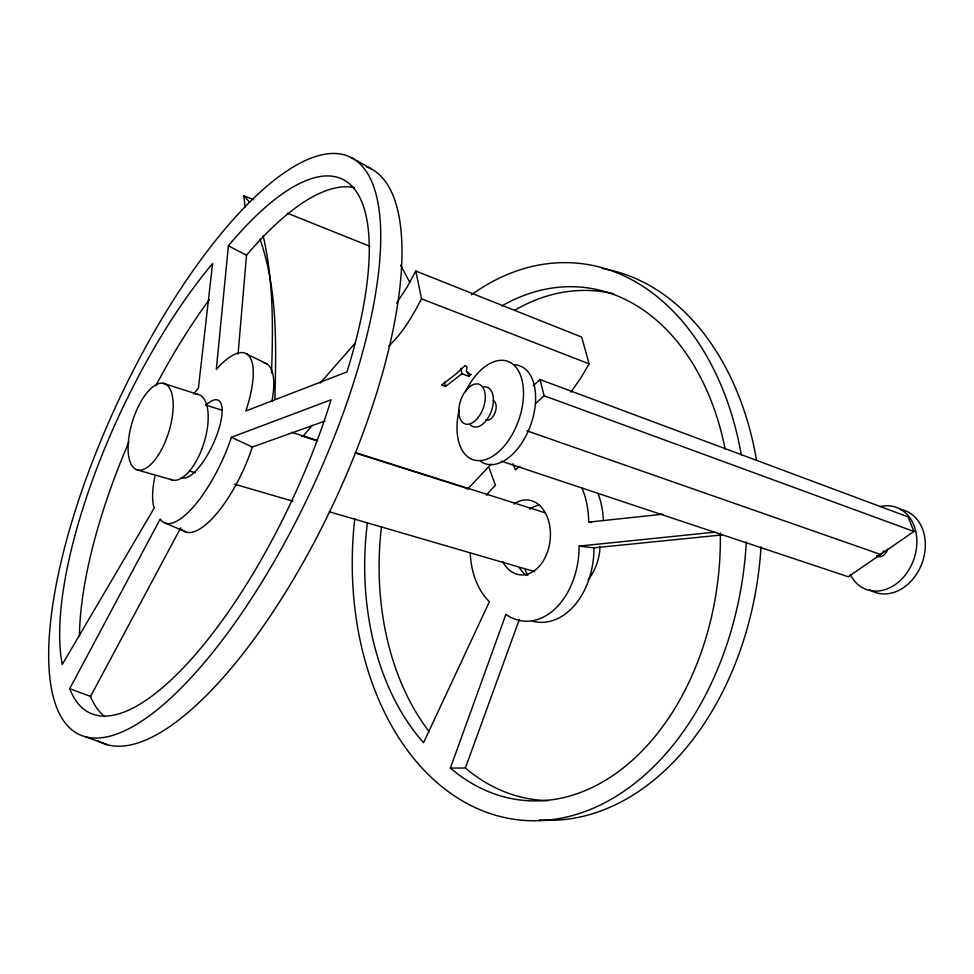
<?xml version="1.0" encoding="UTF-8"?>
<svg xmlns="http://www.w3.org/2000/svg" width="974" height="974" viewBox="0 0 974 974"><rect width="100%" height="100%" fill="white"/><g stroke="black" fill="none" stroke-linecap="round" stroke-linejoin="round"><path stroke-width="1.46" d="M274.863 399.303C276.202 345.794 277.858 290.422 260.021 239.19M271.527 373.042C273.122 327.24 273.572 280.743 263.163 235.854M238.058 354.195L246.519 255.237A278.613 96.755 -64.8 0 1 354.463 187.665M228.391 245.813L216.325 369.389A79.271 26.31 -64.7 0 1 245.862 410.991L346.975 371.91A280.317 93.979 -64.7 0 0 228.391 245.813L246.519 255.237M548.362 800.604A243.61 172.471 -84.5 0 1 465.389 768.036L450.39 768.072L505.896 614.399A69.751 48.651 -84.3 0 0 554.876 609.018A69.751 48.651 -84.3 0 0 579.104 546.097L714.855 532.145M465.389 768.036L519.252 619.707M570.801 392.157L580.492 378.557L589.124 363.85L581.697 337.077L415.837 271.04L407.217 286.867L396.601 303.133M415.837 271.04L421.523 298.848C412.635 315.795 402.932 332.84 388.784 346.001M69.702 688.703L160.235 519.008A79.223 26.188 -65 0 0 193.716 506.504A79.223 26.188 -65 0 0 231.374 437.289L331.087 399.79A280.122 93.541 -65.1 0 1 189.942 660.689A280.122 93.541 -65.1 0 1 69.702 688.703L90.545 696.447A278.418 96.304 -65.1 0 0 104.656 716.596M90.545 696.447L180.726 527.823M320.117 383.172L355.486 342.763M312.362 425.236L302.999 436.23M491.018 464.269L468.031 488.619A30.632 17.739 -73.3 0 0 466.583 488.741M533.326 385.692L540.046 379.556L908.109 516.914L913.916 531.475L848.305 576.778L501.33 461.152M471.063 374.308L468.847 376.256L461.944 373.76L460.751 368.184M535.396 403.662L544.137 395.773L540.046 379.556M461.944 373.76L445.495 386.483L441.563 385.083L455.978 374.028L464.574 366.127C470.405 365.81 462.942 372.153 468.871 373.176M181.858 529.284A78.748 26.968 -65.1 0 0 252.327 447.005L324.963 421.097M581.855 487.864A69.909 49.004 -83.4 0 1 588.625 522.125L662.917 514.187M579.104 546.097L593.957 547.851L721.624 534.982M588.625 522.125L591.595 522.514M137.224 469.931L172.167 479.926M189.443 471.039L195.275 472.743M234.588 484.2L292.845 501.172M329.261 511.776L534.604 571.604M205.989 405.135L221.938 410.2M291.518 432.286L317.609 440.577M355.303 452.545L545.221 512.848M316.587 440.674L302.902 436.328A32.714 16.12 -72.9 0 0 301.648 436.425M356.825 453.446L467.946 488.704M163.206 383.281L197.685 394.336M526.983 430.837L880.618 554.474M85.408 736.794L107.347 744.684M464.561 365.737L465.852 366.212M544.137 395.773L913.916 531.475M421.523 298.848L589.124 363.85M165.543 523.221L186.229 532.108M245.241 207.45L243.792 195.762L253.617 199.694M287.281 213.184L370.035 246.349M231.374 437.289L252.327 447.005M246.605 353.939L266.718 363.789M351.711 157.812A318.948 106.3 -64.9 0 1 227.368 633.417A318.948 106.3 -64.9 0 1 65.002 546.097A318.948 106.3 -64.9 0 1 351.711 157.812L371.411 168.952M243.792 195.762L249.441 202.056M400.606 265.135L409.798 282.29M512.957 463.661L515.392 469.943A69.909 49.004 -83.4 0 1 519.909 466.315M489.058 467.873L495.523 485.417A69.142 47.836 -84 0 0 486.586 495.242M467.934 372.092L468.847 376.256M444.594 382.161L445.495 386.483M470.759 374.552A41.785 25.823 -12.7 0 1 468.567 373.395M195.677 394.19A44.682 19.48 -72.7 0 1 204.309 441.831A44.682 19.48 -72.7 0 1 170.304 479.135M527.871 575.488A38.753 24.192 -73.6 0 1 525.376 570.204M600.033 546.414A38.339 24.435 -73.7 0 1 588.162 579.786M483.993 386.836A20.941 11.956 -70.5 0 1 491.383 411.052A20.941 11.956 -70.5 0 1 470.381 424.859M883.759 550.797A8.754 6.83 -69.9 0 1 876.588 555.752M514.418 364.787A51.89 30.231 -70.5 0 1 530.94 424.311A51.89 30.231 -70.5 0 1 480.803 461.518M465.548 391.706A52.146 30.048 -70.5 0 1 520.347 374.856A52.146 30.048 -70.5 0 1 491.651 456.855A52.146 30.048 -70.5 0 1 459.095 410.139M493.319 400.545A10.422 6.002 -70.5 0 1 494.987 412.83A10.422 6.002 -70.5 0 1 485.709 419.928M900.061 509.28A43.526 34.26 -69.8 0 1 921.769 563.824A43.526 34.26 -69.8 0 1 869.49 589.599M879.863 506.614A43.708 34.2 -69.8 0 1 916.181 533.569A43.708 34.2 -69.8 0 1 893.56 585.703A43.708 34.2 -69.8 0 1 850.339 574.697M887.521 549.251A8.742 6.842 -69.8 0 1 877.355 556.276M602.09 268.459A277.675 196.468 -83.9 0 1 756.579 460.507M761.023 546.84A277.675 196.468 -83.9 0 1 539.17 819.925M471.343 294.842A279.891 196.151 -83.8 0 1 741.299 454.907M746.303 541.982A279.891 196.151 -83.8 0 1 526.033 820.534A279.891 196.151 -83.8 0 1 354.804 518.436M429.205 731.705A241.442 169.586 -84.1 0 1 381.491 526.52M367.393 522.746A243.354 169.293 -84.1 0 0 423.568 742.687L489.423 601.688A69.142 47.836 -84 0 1 470.235 553.22M514.856 310.146A244.133 173.762 -83.6 0 1 613.644 293.831M598.206 493.964A69.361 49.09 -83.5 0 1 603.344 519.678M501.78 306.006A246.081 173.494 -83.5 0 1 725.167 449.184M593.957 547.851A69.215 48.737 -84.4 0 1 532.145 621.035M720.334 532.997A245.545 172.203 -84.4 0 1 630.251 762.131A245.545 172.203 -84.4 0 1 450.39 768.072M526.045 575.281A37.402 26.249 -84 0 1 519.312 567.501M529.71 509.146A37.402 26.249 -84 0 1 539.645 505.129M513.87 504.13A37.645 26.152 -83.8 0 1 547.558 517.742A37.645 26.152 -83.8 0 1 537.733 567.879A37.645 26.152 -83.8 0 1 502.633 561.487M366.261 166.651A317.013 109.441 -65 0 1 334.423 501.573A317.013 109.441 -65 0 1 97.984 740.764M79.43 635.973A275.07 94.052 -65.1 0 1 128.921 442.001M155.816 385.777A275.07 94.052 -65.1 0 1 209.288 299.675M154.976 476.274A78.285 25.58 -65 0 0 154.233 508.038L62.263 664.475A276.726 91.337 -65 0 1 212.576 263.577L198.416 388.163A78.285 25.58 -65 0 0 193.558 393.971M263.479 362.535A78.809 27.089 -64.8 0 1 271.868 401.507M205.904 405.172A42.771 14.086 -64.9 0 1 217.859 432.176A42.771 14.086 -64.9 0 1 181.383 477.382M158.421 454.919A45.254 18.92 -72.6 0 0 165.069 383.866A45.254 18.92 -72.6 0 0 128.398 441.332A45.254 18.92 -72.6 0 0 158.421 454.919M477.662 418.138A21.002 11.907 -70.5 0 0 479.561 384.474A21.002 11.907 -70.5 0 0 458.827 409.591A21.002 11.907 -70.5 0 0 477.662 418.138"/></g></svg>
